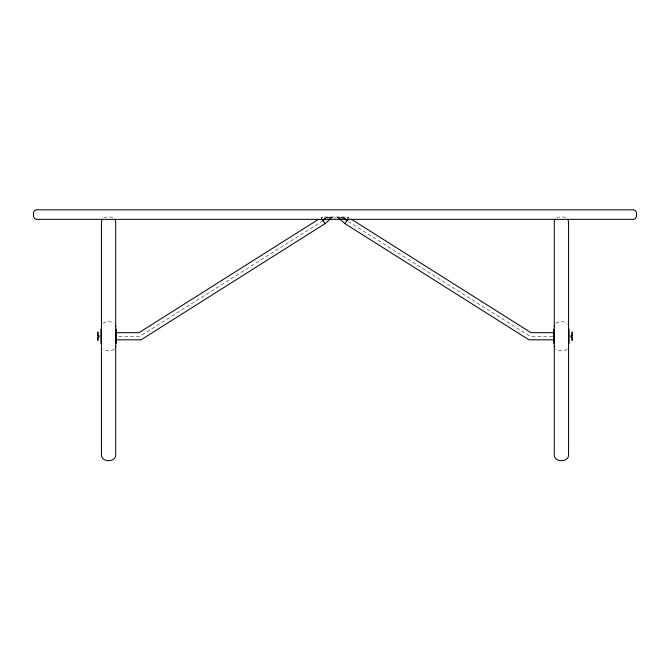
<?xml version="1.0" encoding="UTF-8"?>
<svg xmlns="http://www.w3.org/2000/svg" width="670" height="670" viewBox="0 0 670 670"><rect width="100%" height="100%" fill="white"/><g stroke="black" fill="none" stroke-linecap="round" stroke-linejoin="round"><path stroke-width="0.5" stroke-dasharray="3.35 2.51" d="M331.189 218.504L332.454 217.072L330.938 218.504L332.295 217.072L330.218 218.504L331.047 217.072L329.071 218.504L330.042 217.072L327.563 218.504L328.878 217.072L325.821 218.504L327.63 217.072M325.059 218.504L326.382 217.072M330.218 218.504L331.809 217.072M102.82 323.342C105.977 321.056 111.178 321.056 114.327 323.342M114.327 349.145C111.178 351.432 105.977 351.432 102.82 349.145M555.673 323.342C558.822 321.056 564.023 321.056 567.18 323.342M567.18 349.145C564.023 351.432 558.822 351.432 555.673 349.145M323.082 220.648L140.038 336.248L117.242 336.248M103.808 217.716C106.773 216.611 110.383 216.611 113.347 217.716M556.653 217.716C559.618 216.611 563.227 216.611 566.192 217.716M552.758 336.248L529.962 336.248L346.918 220.648M342.37 217.072L344.187 218.504L341.122 217.072L342.437 218.504L339.958 217.072L340.938 218.504L338.953 217.072L339.782 218.504L337.705 217.072L339.062 218.504L337.546 217.072L338.811 218.504M338.191 217.072L339.782 218.504M343.618 217.072L344.941 218.504M346.918 217.072L348.827 217.624L347.194 217.072L322.806 217.072L321.173 217.624L323.082 217.072M335 217.072L335 218.504"/><path stroke-width="1" d="M115.567 347.026L115.726 345.779M554.274 326.709L554.433 325.478M102.066 219.459L101.43 221.837L101.43 455.416C101.798 462.426 115.357 462.426 115.726 455.416L115.726 221.837L115.089 219.459M554.911 219.459L554.274 221.837L554.274 455.416C554.643 462.426 568.202 462.426 568.57 455.416L568.57 221.837L567.934 219.459M553.797 339.816L528.931 339.816L345.008 223.671L348.266 218.512M325.059 218.504L323.082 220.648L325.813 218.504M116.203 339.816L141.069 339.816L324.992 223.671L330.218 219.056M318.518 219.299L139 332.672L116.203 332.672M36.306 209.819L34.455 210.774L33.5 212.683L33.5 216.494L34.455 218.403L36.306 219.35M36.833 209.819L633.167 209.819M633.694 209.819L635.545 210.774L636.5 212.683L636.5 216.494L635.545 218.403L633.694 219.35M36.833 219.35L633.167 219.35M553.797 332.672L531 332.672L351.482 219.299M344.187 218.504L346.918 220.648L344.941 218.504M339.782 219.056L345.008 223.671M321.734 218.512L324.992 223.671M554.274 345.779L554.433 347.026M115.567 325.478L115.726 326.709M572.389 332.437L572.389 335.528L570.957 335.528L570.957 336.96L572.389 336.96L572.389 340.05M571.912 331.952L571.912 335.528M571.912 336.96L571.912 340.536M569.048 329.096L569.048 343.392M553.797 329.096L553.797 343.392M116.203 329.096L116.203 343.392M100.952 329.096L100.952 343.392M98.088 331.952L98.088 335.528M98.088 336.96L98.088 340.536M97.611 332.437L97.611 335.528L99.043 335.528L99.043 336.96L97.611 336.96L97.611 340.05"/></g></svg>
